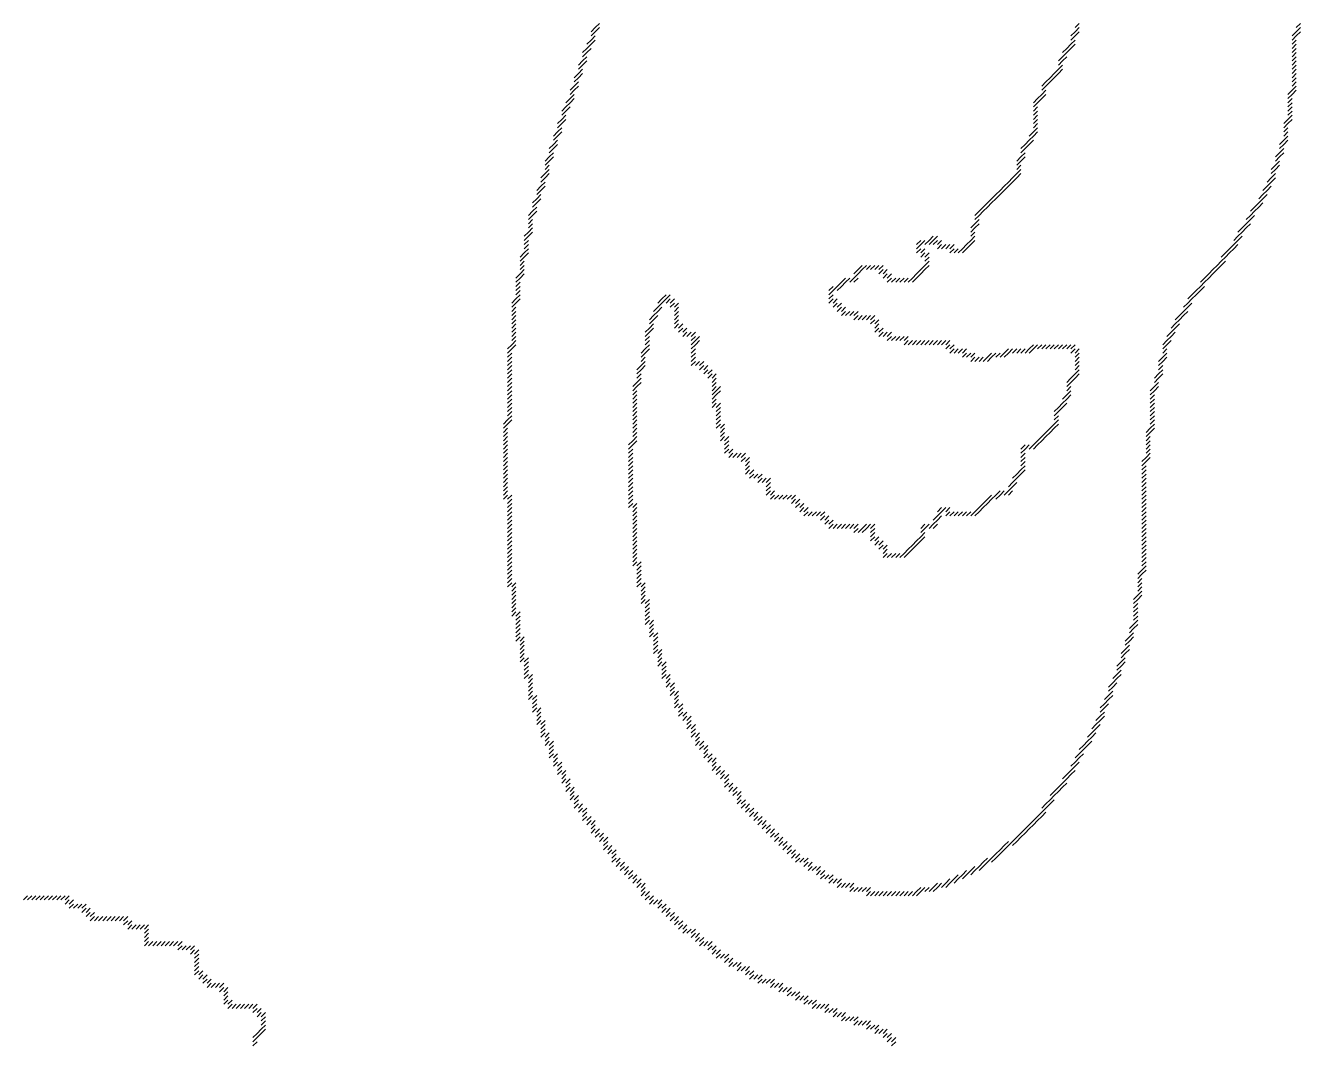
# Model space of a CAD drawing. Header units: metres. Extents: x 526 to 1383, y 73 to 1012.
# Drawn here: x 993.5 to 1299, y 195.6 to 439.5 of the extents above; entities that cross this region are included whole.
import ezdxf

# ---------------------------------------------------------------- set-up
doc = ezdxf.new("R2010")
doc.units = ezdxf.units.M

msp = doc.modelspace()

# ---------------------------------------------------------------- linework, layer by layer
for p, q in [((1130, 439), (1131, 440)), ((1245, 439), (1246, 440)), ((1298, 439), (1299, 440)), ((1129, 438), (1130, 439)), ((1129, 437), (1130, 438)), ((1129, 436), (1130, 437)), ((1130, 438), (1131, 439)), ((1244, 437), (1245, 438)), ((1244, 436), (1245, 437)), ((1245, 438), (1246, 439)), ((1245, 437), (1246, 438)), ((1297, 437), (1298, 438)), ((1297, 436), (1298, 437)), ((1298, 438), (1299, 439)), ((1298, 437), (1299, 438)), ((1127, 433), (1128, 434)), ((1128, 435), (1129, 436)), ((1128, 434), (1129, 435)), ((1128, 433), (1129, 434)), ((1129, 435), (1130, 436)), ((1242, 433), (1243, 434)), ((1243, 434), (1244, 435)), ((1243, 433), (1244, 434)), ((1244, 435), (1245, 436)), ((1244, 434), (1245, 435)), ((1297, 435), (1298, 436)), ((1297, 434), (1298, 435)), ((1297, 433), (1298, 434)), ((1126, 430), (1127, 431)), ((1127, 432), (1128, 433)), ((1127, 431), (1128, 432)), ((1127, 430), (1128, 431)), ((1241, 431), (1242, 432)), ((1241, 430), (1242, 431)), ((1242, 432), (1243, 433)), ((1242, 431), (1243, 432)), ((1297, 432), (1298, 433)), ((1297, 431), (1298, 432)), ((1297, 430), (1298, 431)), ((1125, 427), (1126, 428)), ((1126, 429), (1127, 430)), ((1126, 428), (1127, 429)), ((1126, 427), (1127, 428)), ((1239, 427), (1240, 428)), ((1240, 428), (1241, 429)), ((1240, 427), (1241, 428)), ((1241, 429), (1242, 430)), ((1241, 428), (1242, 429)), ((1297, 429), (1298, 430)), ((1297, 428), (1298, 429)), ((1297, 427), (1298, 428)), ((1124, 424), (1125, 425)), ((1125, 426), (1126, 427)), ((1125, 425), (1126, 426)), ((1125, 424), (1126, 425)), ((1237, 425), (1238, 426)), ((1237, 424), (1238, 425)), ((1238, 426), (1239, 427)), ((1238, 425), (1239, 426)), ((1239, 426), (1240, 427)), ((1297, 426), (1298, 427)), ((1297, 425), (1298, 426)), ((1297, 424), (1298, 425)), ((1123, 421), (1124, 422)), ((1124, 423), (1125, 424)), ((1124, 422), (1125, 423)), ((1124, 421), (1125, 422)), ((1235, 421), (1236, 422)), ((1236, 422), (1237, 423)), ((1236, 421), (1237, 422)), ((1237, 423), (1238, 424)), ((1237, 422), (1238, 423)), ((1296, 423), (1297, 424)), ((1296, 422), (1297, 423)), ((1296, 421), (1297, 422)), ((1297, 423), (1298, 424)), ((1122, 419), (1123, 420)), ((1122, 418), (1123, 419)), ((1123, 420), (1124, 421)), ((1123, 419), (1124, 420)), ((1235, 420), (1236, 421)), ((1235, 419), (1236, 420)), ((1235, 418), (1236, 419)), ((1296, 420), (1297, 421)), ((1296, 419), (1297, 420)), ((1296, 418), (1297, 419)), ((1121, 416), (1122, 417)), ((1121, 415), (1122, 416)), ((1122, 417), (1123, 418)), ((1122, 416), (1123, 417)), ((1235, 417), (1236, 418)), ((1235, 416), (1236, 417)), ((1235, 415), (1236, 416)), ((1295, 416), (1296, 417)), ((1295, 415), (1296, 416)), ((1296, 417), (1297, 418)), ((1296, 416), (1297, 417)), ((1120, 413), (1121, 414)), ((1120, 412), (1121, 413)), ((1121, 414), (1122, 415)), ((1121, 413), (1122, 414)), ((1234, 413), (1235, 414)), ((1234, 412), (1235, 413)), ((1235, 414), (1236, 415)), ((1235, 413), (1236, 414)), ((1295, 414), (1296, 415)), ((1295, 413), (1296, 414)), ((1295, 412), (1296, 413)), ((1119, 410), (1120, 411)), ((1119, 409), (1120, 410)), ((1120, 411), (1121, 412)), ((1120, 410), (1121, 411)), ((1232, 410), (1233, 411)), ((1232, 409), (1233, 410)), ((1233, 411), (1234, 412)), ((1233, 410), (1234, 411)), ((1234, 411), (1235, 412)), ((1294, 411), (1295, 412)), ((1294, 410), (1295, 411)), ((1294, 409), (1295, 410)), ((1295, 411), (1296, 412)), ((1118, 407), (1119, 408)), ((1118, 406), (1119, 407)), ((1119, 408), (1120, 409)), ((1119, 407), (1120, 408)), ((1231, 407), (1232, 408)), ((1231, 406), (1232, 407)), ((1232, 408), (1233, 409)), ((1232, 407), (1233, 408)), ((1293, 408), (1294, 409)), ((1293, 407), (1294, 408)), ((1293, 406), (1294, 407)), ((1294, 408), (1295, 409)), ((1117, 403), (1118, 404)), ((1118, 405), (1119, 406)), ((1118, 404), (1119, 405)), ((1118, 403), (1119, 404)), ((1230, 403), (1231, 404)), ((1231, 405), (1232, 406)), ((1231, 404), (1232, 405)), ((1231, 403), (1232, 404)), ((1292, 405), (1293, 406)), ((1292, 404), (1293, 405)), ((1292, 403), (1293, 404)), ((1293, 405), (1294, 406)), ((1116, 400), (1117, 401)), ((1117, 402), (1118, 403)), ((1117, 401), (1118, 402)), ((1117, 400), (1118, 401)), ((1227, 400), (1228, 401)), ((1228, 401), (1229, 402)), ((1228, 400), (1229, 401)), ((1229, 402), (1230, 403)), ((1229, 401), (1230, 402)), ((1230, 402), (1231, 403)), ((1290, 400), (1291, 401)), ((1291, 402), (1292, 403)), ((1291, 401), (1292, 402)), ((1291, 400), (1292, 401)), ((1292, 402), (1293, 403)), ((1115, 397), (1116, 398)), ((1116, 399), (1117, 400)), ((1116, 398), (1117, 399)), ((1116, 397), (1117, 398)), ((1224, 397), (1225, 398)), ((1225, 398), (1226, 399)), ((1225, 397), (1226, 398)), ((1226, 399), (1227, 400)), ((1226, 398), (1227, 399)), ((1227, 399), (1228, 400)), ((1289, 398), (1290, 399)), ((1289, 397), (1290, 398)), ((1290, 399), (1291, 400)), ((1290, 398), (1291, 399)), ((1114, 394), (1115, 395)), ((1115, 396), (1116, 397)), ((1115, 395), (1116, 396)), ((1115, 394), (1116, 395)), ((1221, 394), (1222, 395)), ((1222, 395), (1223, 396)), ((1222, 394), (1223, 395)), ((1223, 396), (1224, 397)), ((1223, 395), (1224, 396)), ((1224, 396), (1225, 397)), ((1287, 395), (1288, 396)), ((1287, 394), (1288, 395)), ((1288, 396), (1289, 397)), ((1288, 395), (1289, 396)), ((1289, 396), (1290, 397)), ((1114, 393), (1115, 394)), ((1114, 392), (1115, 393)), ((1114, 391), (1115, 392)), ((1220, 391), (1221, 392)), ((1221, 393), (1222, 394)), ((1221, 392), (1222, 393)), ((1221, 391), (1222, 392)), ((1285, 391), (1286, 392)), ((1286, 393), (1287, 394)), ((1286, 392), (1287, 393)), ((1286, 391), (1287, 392)), ((1287, 393), (1288, 394)), ((1113, 389), (1114, 390)), ((1113, 388), (1114, 389)), ((1113, 387), (1114, 388)), ((1114, 390), (1115, 391)), ((1114, 389), (1115, 390)), ((1207, 387), (1208, 388)), ((1208, 387), (1209, 388)), ((1209, 387), (1210, 388)), ((1210, 388), (1211, 389)), ((1210, 387), (1211, 388)), ((1211, 388), (1212, 389)), ((1211, 387), (1212, 388)), ((1212, 387), (1213, 388)), ((1219, 387), (1220, 388)), ((1220, 390), (1221, 391)), ((1220, 389), (1221, 390)), ((1220, 388), (1221, 389)), ((1220, 387), (1221, 388)), ((1283, 388), (1284, 389)), ((1283, 387), (1284, 388)), ((1284, 390), (1285, 391)), ((1284, 389), (1285, 390)), ((1284, 388), (1285, 389)), ((1285, 390), (1286, 391)), ((1112, 384), (1113, 385)), ((1113, 386), (1114, 387)), ((1113, 385), (1114, 386)), ((1113, 384), (1114, 385)), ((1207, 386), (1208, 387)), ((1207, 385), (1208, 386)), ((1208, 385), (1209, 386)), ((1208, 384), (1209, 385)), ((1209, 384), (1210, 385)), ((1212, 386), (1213, 387)), ((1213, 386), (1214, 387)), ((1214, 386), (1215, 387)), ((1215, 386), (1216, 387)), ((1215, 385), (1216, 386)), ((1216, 385), (1217, 386)), ((1217, 385), (1218, 386)), ((1218, 386), (1219, 387)), ((1218, 385), (1219, 386)), ((1219, 386), (1220, 387)), ((1280, 384), (1281, 385)), ((1281, 385), (1282, 386)), ((1281, 384), (1282, 385)), ((1282, 386), (1283, 387)), ((1282, 385), (1283, 386)), ((1283, 386), (1284, 387)), ((1112, 383), (1113, 384)), ((1112, 382), (1113, 383)), ((1112, 381), (1113, 382)), ((1193, 381), (1194, 382)), ((1194, 381), (1195, 382)), ((1195, 381), (1196, 382)), ((1196, 381), (1197, 382)), ((1197, 381), (1198, 382)), ((1198, 381), (1199, 382)), ((1208, 381), (1209, 382)), ((1209, 383), (1210, 384)), ((1209, 382), (1210, 383)), ((1209, 381), (1210, 382)), ((1278, 381), (1279, 382)), ((1279, 382), (1280, 383)), ((1279, 381), (1280, 382)), ((1280, 383), (1281, 384)), ((1280, 382), (1281, 383)), ((1111, 379), (1112, 380)), ((1111, 378), (1112, 379)), ((1112, 380), (1113, 381)), ((1112, 379), (1113, 380)), ((1189, 378), (1190, 379)), ((1190, 378), (1191, 379)), ((1191, 378), (1192, 379)), ((1192, 380), (1193, 381)), ((1192, 379), (1193, 380)), ((1192, 378), (1193, 379)), ((1193, 380), (1194, 381)), ((1198, 380), (1199, 381)), ((1199, 380), (1200, 381)), ((1199, 379), (1200, 380)), ((1200, 379), (1201, 380)), ((1200, 378), (1201, 379)), ((1201, 378), (1202, 379)), ((1202, 378), (1203, 379)), ((1203, 378), (1204, 379)), ((1204, 378), (1205, 379)), ((1205, 378), (1206, 379)), ((1206, 379), (1207, 380)), ((1206, 378), (1207, 379)), ((1207, 380), (1208, 381)), ((1207, 379), (1208, 380)), ((1208, 380), (1209, 381)), ((1275, 378), (1276, 379)), ((1276, 379), (1277, 380)), ((1276, 378), (1277, 379)), ((1277, 380), (1278, 381)), ((1277, 379), (1278, 380)), ((1278, 380), (1279, 381)), ((1111, 377), (1112, 378)), ((1111, 376), (1112, 377)), ((1111, 375), (1112, 376)), ((1186, 376), (1187, 377)), ((1186, 375), (1187, 376)), ((1187, 376), (1188, 377)), ((1188, 377), (1189, 378)), ((1188, 376), (1189, 377)), ((1189, 377), (1190, 378)), ((1273, 375), (1274, 376)), ((1274, 376), (1275, 377)), ((1274, 375), (1275, 376)), ((1275, 377), (1276, 378)), ((1275, 376), (1276, 377)), ((1110, 373), (1111, 374)), ((1110, 372), (1111, 373)), ((1111, 374), (1112, 375)), ((1111, 373), (1112, 374)), ((1145, 373), (1146, 374)), ((1145, 372), (1146, 373)), ((1146, 374), (1147, 375)), ((1146, 373), (1147, 374)), ((1147, 374), (1148, 375)), ((1147, 373), (1148, 374)), ((1148, 373), (1149, 374)), ((1148, 372), (1149, 373)), ((1149, 372), (1150, 373)), ((1186, 374), (1187, 375)), ((1186, 373), (1187, 374)), ((1187, 373), (1188, 374)), ((1187, 372), (1188, 373)), ((1188, 372), (1189, 373)), ((1271, 372), (1272, 373)), ((1272, 374), (1273, 375)), ((1272, 373), (1273, 374)), ((1272, 372), (1273, 373)), ((1273, 374), (1274, 375)), ((1110, 371), (1111, 372)), ((1110, 370), (1111, 371)), ((1110, 369), (1111, 370)), ((1143, 369), (1144, 370)), ((1144, 371), (1145, 372)), ((1144, 370), (1145, 371)), ((1144, 369), (1145, 370)), ((1145, 371), (1146, 372)), ((1149, 371), (1150, 372)), ((1149, 370), (1150, 371)), ((1149, 369), (1150, 370)), ((1188, 371), (1189, 372)), ((1189, 371), (1190, 372)), ((1189, 370), (1190, 371)), ((1190, 370), (1191, 371)), ((1191, 370), (1192, 371)), ((1192, 370), (1193, 371)), ((1192, 369), (1193, 370)), ((1193, 369), (1194, 370)), ((1194, 369), (1195, 370)), ((1195, 369), (1196, 370)), ((1196, 369), (1197, 370)), ((1269, 369), (1270, 370)), ((1270, 370), (1271, 371)), ((1270, 369), (1271, 370)), ((1271, 371), (1272, 372)), ((1271, 370), (1272, 371)), ((1110, 368), (1111, 369)), ((1110, 367), (1111, 368)), ((1110, 366), (1111, 367)), ((1142, 366), (1143, 367)), ((1143, 368), (1144, 369)), ((1143, 367), (1144, 368)), ((1143, 366), (1144, 367)), ((1149, 368), (1150, 369)), ((1149, 367), (1150, 368)), ((1150, 367), (1151, 368)), ((1150, 366), (1151, 367)), ((1151, 366), (1152, 367)), ((1196, 368), (1197, 369)), ((1197, 368), (1198, 369)), ((1197, 367), (1198, 368)), ((1197, 366), (1198, 367)), ((1198, 366), (1199, 367)), ((1268, 367), (1269, 368)), ((1268, 366), (1269, 367)), ((1269, 368), (1270, 369)), ((1269, 367), (1270, 368)), ((1110, 365), (1111, 366)), ((1110, 364), (1111, 365)), ((1110, 363), (1111, 364)), ((1142, 365), (1143, 366)), ((1142, 364), (1143, 365)), ((1142, 363), (1143, 364)), ((1151, 365), (1152, 366)), ((1152, 365), (1153, 366)), ((1153, 365), (1154, 366)), ((1153, 364), (1154, 365)), ((1153, 363), (1154, 364)), ((1154, 364), (1155, 365)), ((1154, 363), (1155, 364)), ((1198, 365), (1199, 366)), ((1199, 365), (1200, 366)), ((1200, 365), (1201, 366)), ((1200, 364), (1201, 365)), ((1201, 364), (1202, 365)), ((1202, 364), (1203, 365)), ((1203, 364), (1204, 365)), ((1204, 364), (1205, 365)), ((1204, 363), (1205, 364)), ((1205, 363), (1206, 364)), ((1206, 363), (1207, 364)), ((1207, 363), (1208, 364)), ((1208, 363), (1209, 364)), ((1209, 363), (1210, 364)), ((1210, 363), (1211, 364)), ((1211, 363), (1212, 364)), ((1212, 363), (1213, 364)), ((1213, 363), (1214, 364)), ((1214, 363), (1215, 364)), ((1266, 363), (1267, 364)), ((1267, 365), (1268, 366)), ((1267, 364), (1268, 365)), ((1267, 363), (1268, 364)), ((1268, 365), (1269, 366)), ((1109, 362), (1110, 363)), ((1109, 361), (1110, 362)), ((1109, 360), (1110, 361)), ((1110, 362), (1111, 363)), ((1141, 361), (1142, 362)), ((1141, 360), (1142, 361)), ((1142, 362), (1143, 363)), ((1142, 361), (1143, 362)), ((1153, 362), (1154, 363)), ((1153, 361), (1154, 362)), ((1153, 360), (1154, 361)), ((1214, 362), (1215, 363)), ((1215, 362), (1216, 363)), ((1215, 361), (1216, 362)), ((1216, 361), (1217, 362)), ((1217, 361), (1218, 362)), ((1218, 361), (1219, 362)), ((1218, 360), (1219, 361)), ((1219, 360), (1220, 361)), ((1220, 360), (1221, 361)), ((1224, 360), (1225, 361)), ((1225, 360), (1226, 361)), ((1226, 360), (1227, 361)), ((1227, 360), (1228, 361)), ((1228, 361), (1229, 362)), ((1228, 360), (1229, 361)), ((1229, 361), (1230, 362)), ((1230, 361), (1231, 362)), ((1231, 361), (1232, 362)), ((1232, 361), (1233, 362)), ((1233, 361), (1234, 362)), ((1234, 362), (1235, 363)), ((1234, 361), (1235, 362)), ((1235, 362), (1236, 363)), ((1236, 362), (1237, 363)), ((1237, 362), (1238, 363)), ((1238, 362), (1239, 363)), ((1239, 362), (1240, 363)), ((1240, 362), (1241, 363)), ((1241, 362), (1242, 363)), ((1242, 362), (1243, 363)), ((1243, 362), (1244, 363)), ((1244, 362), (1245, 363)), ((1244, 361), (1245, 362)), ((1245, 361), (1246, 362)), ((1245, 360), (1246, 361)), ((1266, 362), (1267, 363)), ((1266, 361), (1267, 362)), ((1266, 360), (1267, 361)), ((1109, 359), (1110, 360)), ((1109, 358), (1110, 359)), ((1109, 357), (1110, 358)), ((1140, 357), (1141, 358)), ((1141, 359), (1142, 360)), ((1141, 358), (1142, 359)), ((1141, 357), (1142, 358)), ((1153, 359), (1154, 360)), ((1153, 358), (1154, 359)), ((1154, 358), (1155, 359)), ((1155, 358), (1156, 359)), ((1155, 357), (1156, 358)), ((1156, 357), (1157, 358)), ((1220, 359), (1221, 360)), ((1221, 359), (1222, 360)), ((1222, 359), (1223, 360)), ((1223, 359), (1224, 360)), ((1224, 359), (1225, 360)), ((1245, 359), (1246, 360)), ((1245, 358), (1246, 359)), ((1245, 357), (1246, 358)), ((1265, 359), (1266, 360)), ((1265, 358), (1266, 359)), ((1265, 357), (1266, 358)), ((1266, 359), (1267, 360)), ((1109, 356), (1110, 357)), ((1109, 355), (1110, 356)), ((1109, 354), (1110, 355)), ((1140, 356), (1141, 357)), ((1140, 355), (1141, 356)), ((1140, 354), (1141, 355)), ((1156, 356), (1157, 357)), ((1157, 356), (1158, 357)), ((1157, 355), (1158, 356)), ((1158, 355), (1159, 356)), ((1158, 354), (1159, 355)), ((1243, 354), (1244, 355)), ((1244, 355), (1245, 356)), ((1244, 354), (1245, 355)), ((1245, 356), (1246, 357)), ((1245, 355), (1246, 356)), ((1264, 355), (1265, 356)), ((1264, 354), (1265, 355)), ((1265, 356), (1266, 357)), ((1265, 355), (1266, 356)), ((1109, 353), (1110, 354)), ((1109, 352), (1110, 353)), ((1109, 351), (1110, 352)), ((1139, 353), (1140, 354)), ((1139, 352), (1140, 353)), ((1139, 351), (1140, 352)), ((1140, 353), (1141, 354)), ((1158, 353), (1159, 354)), ((1158, 352), (1159, 353)), ((1158, 351), (1159, 352)), ((1159, 352), (1160, 353)), ((1159, 351), (1160, 352)), ((1243, 353), (1244, 354)), ((1243, 352), (1244, 353)), ((1243, 351), (1244, 352)), ((1263, 352), (1264, 353)), ((1263, 351), (1264, 352)), ((1264, 353), (1265, 354)), ((1264, 352), (1265, 353)), ((1109, 350), (1110, 351)), ((1109, 349), (1110, 350)), ((1109, 348), (1110, 349)), ((1139, 350), (1140, 351)), ((1139, 349), (1140, 350)), ((1139, 348), (1140, 349)), ((1158, 350), (1159, 351)), ((1158, 349), (1159, 350)), ((1158, 348), (1159, 349)), ((1159, 348), (1160, 349)), ((1241, 348), (1242, 349)), ((1242, 350), (1243, 351)), ((1242, 349), (1243, 350)), ((1242, 348), (1243, 349)), ((1243, 350), (1244, 351)), ((1263, 350), (1264, 351)), ((1263, 349), (1264, 350)), ((1263, 348), (1264, 349)), ((1109, 347), (1110, 348)), ((1109, 346), (1110, 347)), ((1109, 345), (1110, 346)), ((1139, 347), (1140, 348)), ((1139, 346), (1140, 347)), ((1139, 345), (1140, 346)), ((1159, 347), (1160, 348)), ((1159, 346), (1160, 347)), ((1159, 345), (1160, 346)), ((1240, 347), (1241, 348)), ((1240, 346), (1241, 347)), ((1240, 345), (1241, 346)), ((1241, 347), (1242, 348)), ((1263, 347), (1264, 348)), ((1263, 346), (1264, 347)), ((1263, 345), (1264, 346)), ((1108, 344), (1109, 345)), ((1108, 343), (1109, 344)), ((1108, 342), (1109, 343)), ((1109, 344), (1110, 345)), ((1139, 344), (1140, 345)), ((1139, 343), (1140, 344)), ((1139, 342), (1140, 343)), ((1159, 344), (1160, 345)), ((1159, 343), (1160, 344)), ((1160, 343), (1161, 344)), ((1160, 342), (1161, 343)), ((1238, 342), (1239, 343)), ((1239, 343), (1240, 344)), ((1239, 342), (1240, 343)), ((1240, 344), (1241, 345)), ((1240, 343), (1241, 344)), ((1262, 342), (1263, 343)), ((1263, 344), (1264, 345)), ((1263, 343), (1264, 344)), ((1263, 342), (1264, 343)), ((1108, 341), (1109, 342)), ((1108, 340), (1109, 341)), ((1108, 339), (1109, 340)), ((1138, 339), (1139, 340)), ((1139, 341), (1140, 342)), ((1139, 340), (1140, 341)), ((1139, 339), (1140, 340)), ((1160, 341), (1161, 342)), ((1160, 340), (1161, 341)), ((1161, 340), (1162, 341)), ((1161, 339), (1162, 340)), ((1235, 339), (1236, 340)), ((1236, 340), (1237, 341)), ((1236, 339), (1237, 340)), ((1237, 341), (1238, 342)), ((1237, 340), (1238, 341)), ((1238, 341), (1239, 342)), ((1262, 341), (1263, 342)), ((1262, 340), (1263, 341)), ((1262, 339), (1263, 340)), ((1108, 338), (1109, 339)), ((1108, 337), (1109, 338)), ((1108, 336), (1109, 337)), ((1138, 338), (1139, 339)), ((1138, 337), (1139, 338)), ((1138, 336), (1139, 337)), ((1161, 338), (1162, 339)), ((1161, 337), (1162, 338)), ((1162, 337), (1163, 338)), ((1162, 336), (1163, 337)), ((1163, 336), (1164, 337)), ((1164, 336), (1165, 337)), ((1165, 336), (1166, 337)), ((1232, 338), (1233, 339)), ((1232, 337), (1233, 338)), ((1232, 336), (1233, 337)), ((1233, 338), (1234, 339)), ((1234, 338), (1235, 339)), ((1235, 338), (1236, 339)), ((1262, 338), (1263, 339)), ((1262, 337), (1263, 338)), ((1262, 336), (1263, 337)), ((1108, 335), (1109, 336)), ((1108, 334), (1109, 335)), ((1108, 333), (1109, 334)), ((1108, 332), (1109, 333)), ((1138, 335), (1139, 336)), ((1138, 334), (1139, 335)), ((1138, 333), (1139, 334)), ((1138, 332), (1139, 333)), ((1165, 335), (1166, 336)), ((1166, 335), (1167, 336)), ((1166, 334), (1167, 335)), ((1166, 333), (1167, 334)), ((1166, 332), (1167, 333)), ((1167, 332), (1168, 333)), ((1231, 332), (1232, 333)), ((1232, 335), (1233, 336)), ((1232, 334), (1233, 335)), ((1232, 333), (1233, 334)), ((1232, 332), (1233, 333)), ((1261, 335), (1262, 336)), ((1261, 334), (1262, 335)), ((1261, 333), (1262, 334)), ((1261, 332), (1262, 333)), ((1262, 335), (1263, 336)), ((1108, 331), (1109, 332)), ((1108, 330), (1109, 331)), ((1108, 329), (1109, 330)), ((1138, 331), (1139, 332)), ((1138, 330), (1139, 331)), ((1138, 329), (1139, 330)), ((1167, 331), (1168, 332)), ((1168, 331), (1169, 332)), ((1169, 331), (1170, 332)), ((1169, 330), (1170, 331)), ((1170, 330), (1171, 331)), ((1171, 330), (1172, 331)), ((1171, 329), (1172, 330)), ((1229, 329), (1230, 330)), ((1230, 331), (1231, 332)), ((1230, 330), (1231, 331)), ((1230, 329), (1231, 330)), ((1231, 331), (1232, 332)), ((1261, 331), (1262, 332)), ((1261, 330), (1262, 331)), ((1261, 329), (1262, 330)), ((1108, 328), (1109, 329)), ((1108, 327), (1109, 328)), ((1108, 326), (1109, 327)), ((1109, 326), (1110, 327)), ((1138, 328), (1139, 329)), ((1138, 327), (1139, 328)), ((1138, 326), (1139, 327)), ((1171, 328), (1172, 329)), ((1171, 327), (1172, 328)), ((1172, 327), (1173, 328)), ((1172, 326), (1173, 327)), ((1173, 326), (1174, 327)), ((1174, 326), (1175, 327)), ((1175, 326), (1176, 327)), ((1176, 326), (1177, 327)), ((1177, 326), (1178, 327)), ((1224, 326), (1225, 327)), ((1225, 326), (1226, 327)), ((1226, 327), (1227, 328)), ((1226, 326), (1227, 327)), ((1227, 327), (1228, 328)), ((1228, 327), (1229, 328)), ((1229, 328), (1230, 329)), ((1229, 327), (1230, 328)), ((1261, 328), (1262, 329)), ((1261, 327), (1262, 328)), ((1261, 326), (1262, 327)), ((1109, 325), (1110, 326)), ((1109, 324), (1110, 325)), ((1109, 323), (1110, 324)), ((1138, 325), (1139, 326)), ((1138, 324), (1139, 325)), ((1139, 324), (1140, 325)), ((1139, 323), (1140, 324)), ((1177, 325), (1178, 326)), ((1178, 325), (1179, 326)), ((1178, 324), (1179, 325)), ((1179, 324), (1180, 325)), ((1179, 323), (1180, 324)), ((1180, 323), (1181, 324)), ((1212, 323), (1213, 324)), ((1213, 323), (1214, 324)), ((1214, 323), (1215, 324)), ((1221, 323), (1222, 324)), ((1222, 324), (1223, 325)), ((1222, 323), (1223, 324)), ((1223, 325), (1224, 326)), ((1223, 324), (1224, 325)), ((1224, 325), (1225, 326)), ((1261, 325), (1262, 326)), ((1261, 324), (1262, 325)), ((1261, 323), (1262, 324)), ((1109, 322), (1110, 323)), ((1109, 321), (1110, 322)), ((1109, 320), (1110, 321)), ((1139, 322), (1140, 323)), ((1139, 321), (1140, 322)), ((1139, 320), (1140, 321)), ((1180, 322), (1181, 323)), ((1181, 322), (1182, 323)), ((1182, 322), (1183, 323)), ((1183, 322), (1184, 323)), ((1184, 322), (1185, 323)), ((1184, 321), (1185, 322)), ((1185, 321), (1186, 322)), ((1185, 320), (1186, 321)), ((1186, 320), (1187, 321)), ((1211, 321), (1212, 322)), ((1211, 320), (1212, 321)), ((1212, 322), (1213, 323)), ((1212, 321), (1213, 322)), ((1214, 322), (1215, 323)), ((1215, 322), (1216, 323)), ((1216, 322), (1217, 323)), ((1217, 322), (1218, 323)), ((1218, 322), (1219, 323)), ((1219, 322), (1220, 323)), ((1220, 322), (1221, 323)), ((1221, 322), (1222, 323)), ((1261, 322), (1262, 323)), ((1261, 321), (1262, 322)), ((1261, 320), (1262, 321)), ((1109, 319), (1110, 320)), ((1109, 318), (1110, 319)), ((1109, 317), (1110, 318)), ((1139, 319), (1140, 320)), ((1139, 318), (1140, 319)), ((1139, 317), (1140, 318)), ((1186, 319), (1187, 320)), ((1187, 319), (1188, 320)), ((1188, 319), (1189, 320)), ((1189, 319), (1190, 320)), ((1190, 319), (1191, 320)), ((1191, 319), (1192, 320)), ((1192, 319), (1193, 320)), ((1192, 318), (1193, 319)), ((1193, 318), (1194, 319)), ((1194, 319), (1195, 320)), ((1194, 318), (1195, 319)), ((1195, 319), (1196, 320)), ((1196, 319), (1197, 320)), ((1196, 318), (1197, 319)), ((1196, 317), (1197, 318)), ((1208, 319), (1209, 320)), ((1208, 318), (1209, 319)), ((1208, 317), (1209, 318)), ((1209, 319), (1210, 320)), ((1210, 319), (1211, 320)), ((1211, 319), (1212, 320)), ((1261, 319), (1262, 320)), ((1261, 318), (1262, 319)), ((1261, 317), (1262, 318)), ((1109, 316), (1110, 317)), ((1109, 315), (1110, 316)), ((1109, 314), (1110, 315)), ((1139, 316), (1140, 317)), ((1139, 315), (1140, 316)), ((1139, 314), (1140, 315)), ((1196, 316), (1197, 317)), ((1197, 316), (1198, 317)), ((1197, 315), (1198, 316)), ((1198, 315), (1199, 316)), ((1198, 314), (1199, 315)), ((1199, 314), (1200, 315)), ((1205, 314), (1206, 315)), ((1206, 315), (1207, 316)), ((1206, 314), (1207, 315)), ((1207, 316), (1208, 317)), ((1207, 315), (1208, 316)), ((1208, 316), (1209, 317)), ((1261, 316), (1262, 317)), ((1261, 315), (1262, 316)), ((1261, 314), (1262, 315)), ((1109, 313), (1110, 314)), ((1109, 312), (1110, 313)), ((1109, 311), (1110, 312)), ((1139, 313), (1140, 314)), ((1139, 312), (1140, 313)), ((1139, 311), (1140, 312)), ((1199, 313), (1200, 314)), ((1199, 312), (1200, 313)), ((1200, 312), (1201, 313)), ((1201, 312), (1202, 313)), ((1202, 312), (1203, 313)), ((1203, 312), (1204, 313)), ((1204, 313), (1205, 314)), ((1204, 312), (1205, 313)), ((1205, 313), (1206, 314)), ((1261, 313), (1262, 314)), ((1261, 312), (1262, 313)), ((1261, 311), (1262, 312)), ((1109, 310), (1110, 311)), ((1109, 309), (1110, 310)), ((1109, 308), (1110, 309)), ((1139, 310), (1140, 311)), ((1140, 310), (1141, 311)), ((1140, 309), (1141, 310)), ((1140, 308), (1141, 309)), ((1260, 308), (1261, 309)), ((1261, 310), (1262, 311)), ((1261, 309), (1262, 310)), ((1261, 308), (1262, 309)), ((1109, 307), (1110, 308)), ((1109, 306), (1110, 307)), ((1109, 305), (1110, 306)), ((1110, 305), (1111, 306)), ((1140, 307), (1141, 308)), ((1140, 306), (1141, 307)), ((1140, 305), (1141, 306)), ((1141, 305), (1142, 306)), ((1260, 307), (1261, 308)), ((1260, 306), (1261, 307)), ((1260, 305), (1261, 306)), ((1110, 304), (1111, 305)), ((1110, 303), (1111, 304)), ((1110, 302), (1111, 303)), ((1141, 304), (1142, 305)), ((1141, 303), (1142, 304)), ((1141, 302), (1142, 303)), ((1259, 302), (1260, 303)), ((1260, 304), (1261, 305)), ((1260, 303), (1261, 304)), ((1260, 302), (1261, 303)), ((1110, 301), (1111, 302)), ((1110, 300), (1111, 301)), ((1110, 299), (1111, 300)), ((1141, 301), (1142, 302)), ((1142, 301), (1143, 302)), ((1142, 300), (1143, 301)), ((1142, 299), (1143, 300)), ((1259, 301), (1260, 302)), ((1259, 300), (1260, 301)), ((1259, 299), (1260, 300)), ((1110, 298), (1111, 299)), ((1111, 298), (1112, 299)), ((1111, 297), (1112, 298)), ((1111, 296), (1112, 297)), ((1142, 298), (1143, 299)), ((1142, 297), (1143, 298)), ((1142, 296), (1143, 297)), ((1143, 296), (1144, 297)), ((1259, 298), (1260, 299)), ((1259, 297), (1260, 298)), ((1259, 296), (1260, 297)), ((1111, 295), (1112, 296)), ((1111, 294), (1112, 295)), ((1111, 293), (1112, 294)), ((1143, 295), (1144, 296)), ((1143, 294), (1144, 295)), ((1143, 293), (1144, 294)), ((1144, 293), (1145, 294)), ((1258, 295), (1259, 296)), ((1258, 294), (1259, 295)), ((1258, 293), (1259, 294)), ((1259, 295), (1260, 296)), ((1111, 292), (1112, 293)), ((1112, 292), (1113, 293)), ((1112, 291), (1113, 292)), ((1112, 290), (1113, 291)), ((1144, 292), (1145, 293)), ((1144, 291), (1145, 292)), ((1144, 290), (1145, 291)), ((1257, 292), (1258, 293)), ((1257, 291), (1258, 292)), ((1257, 290), (1258, 291)), ((1258, 292), (1259, 293)), ((1112, 289), (1113, 290)), ((1112, 288), (1113, 289)), ((1112, 287), (1113, 288)), ((1113, 287), (1114, 288)), ((1144, 289), (1145, 290)), ((1145, 289), (1146, 290)), ((1145, 288), (1146, 289)), ((1145, 287), (1146, 288)), ((1256, 289), (1257, 290)), ((1256, 288), (1257, 289)), ((1256, 287), (1257, 288)), ((1257, 289), (1258, 290)), ((1113, 286), (1114, 287)), ((1113, 285), (1114, 286)), ((1113, 284), (1114, 285)), ((1145, 286), (1146, 287)), ((1146, 286), (1147, 287)), ((1146, 285), (1147, 286)), ((1146, 284), (1147, 285)), ((1255, 286), (1256, 287)), ((1255, 285), (1256, 286)), ((1255, 284), (1256, 285)), ((1256, 286), (1257, 287)), ((1113, 283), (1114, 284)), ((1114, 283), (1115, 284)), ((1114, 282), (1115, 283)), ((1114, 281), (1115, 282)), ((1146, 283), (1147, 284)), ((1147, 283), (1148, 284)), ((1147, 282), (1148, 283)), ((1147, 281), (1148, 282)), ((1148, 281), (1149, 282)), ((1253, 281), (1254, 282)), ((1254, 283), (1255, 284)), ((1254, 282), (1255, 283)), ((1254, 281), (1255, 282)), ((1255, 283), (1256, 284)), ((1114, 280), (1115, 281)), ((1114, 279), (1115, 280)), ((1114, 278), (1115, 279)), ((1115, 278), (1116, 279)), ((1148, 280), (1149, 281)), ((1148, 279), (1149, 280)), ((1149, 279), (1150, 280)), ((1149, 278), (1150, 279)), ((1252, 278), (1253, 279)), ((1253, 280), (1254, 281)), ((1253, 279), (1254, 280)), ((1253, 278), (1254, 279)), ((1115, 277), (1116, 278)), ((1115, 276), (1116, 277)), ((1115, 275), (1116, 276)), ((1116, 275), (1117, 276)), ((1116, 274), (1117, 275)), ((1149, 277), (1150, 278)), ((1149, 276), (1150, 277)), ((1150, 276), (1151, 277)), ((1150, 275), (1151, 276)), ((1150, 274), (1151, 275)), ((1151, 274), (1152, 275)), ((1251, 276), (1252, 277)), ((1251, 275), (1252, 276)), ((1251, 274), (1252, 275)), ((1252, 277), (1253, 278)), ((1252, 276), (1253, 277)), ((1116, 273), (1117, 274)), ((1116, 272), (1117, 273)), ((1117, 272), (1118, 273)), ((1117, 271), (1118, 272)), ((1151, 273), (1152, 274)), ((1152, 273), (1153, 274)), ((1152, 272), (1153, 273)), ((1152, 271), (1153, 272)), ((1153, 271), (1154, 272)), ((1249, 271), (1250, 272)), ((1250, 273), (1251, 274)), ((1250, 272), (1251, 273)), ((1250, 271), (1251, 272)), ((1251, 273), (1252, 274)), ((1117, 270), (1118, 271)), ((1117, 269), (1118, 270)), ((1118, 269), (1119, 270)), ((1118, 268), (1119, 269)), ((1153, 270), (1154, 271)), ((1153, 269), (1154, 270)), ((1154, 269), (1155, 270)), ((1154, 268), (1155, 269)), ((1248, 269), (1249, 270)), ((1248, 268), (1249, 269)), ((1249, 270), (1250, 271)), ((1249, 269), (1250, 270)), ((1118, 267), (1119, 268)), ((1119, 267), (1120, 268)), ((1119, 266), (1120, 267)), ((1119, 265), (1120, 266)), ((1154, 267), (1155, 268)), ((1155, 267), (1156, 268)), ((1155, 266), (1156, 267)), ((1156, 266), (1157, 267)), ((1156, 265), (1157, 266)), ((1246, 266), (1247, 267)), ((1246, 265), (1247, 266)), ((1247, 267), (1248, 268)), ((1247, 266), (1248, 267)), ((1248, 267), (1249, 268)), ((1119, 264), (1120, 265)), ((1120, 264), (1121, 265)), ((1120, 263), (1121, 264)), ((1120, 262), (1121, 263)), ((1121, 262), (1122, 263)), ((1156, 264), (1157, 265)), ((1157, 264), (1158, 265)), ((1157, 263), (1158, 264)), ((1158, 263), (1159, 264)), ((1158, 262), (1159, 263)), ((1244, 262), (1245, 263)), ((1245, 264), (1246, 265)), ((1245, 263), (1246, 264)), ((1245, 262), (1246, 263)), ((1246, 264), (1247, 265)), ((1121, 261), (1122, 262)), ((1121, 260), (1122, 261)), ((1122, 260), (1123, 261)), ((1122, 259), (1123, 260)), ((1158, 261), (1159, 262)), ((1159, 261), (1160, 262)), ((1159, 260), (1160, 261)), ((1160, 260), (1161, 261)), ((1160, 259), (1161, 260)), ((1161, 259), (1162, 260)), ((1242, 259), (1243, 260)), ((1243, 260), (1244, 261)), ((1243, 259), (1244, 260)), ((1244, 261), (1245, 262)), ((1244, 260), (1245, 261)), ((1122, 258), (1123, 259)), ((1123, 258), (1124, 259)), ((1123, 257), (1124, 258)), ((1123, 256), (1124, 257)), ((1124, 256), (1125, 257)), ((1161, 258), (1162, 259)), ((1161, 257), (1162, 258)), ((1162, 257), (1163, 258)), ((1162, 256), (1163, 257)), ((1163, 256), (1164, 257)), ((1240, 256), (1241, 257)), ((1241, 257), (1242, 258)), ((1241, 256), (1242, 257)), ((1242, 258), (1243, 259)), ((1242, 257), (1243, 258)), ((1124, 255), (1125, 256)), ((1124, 254), (1125, 255)), ((1125, 254), (1126, 255)), ((1125, 253), (1126, 254)), ((1163, 255), (1164, 256)), ((1164, 255), (1165, 256)), ((1164, 254), (1165, 255)), ((1164, 253), (1165, 254)), ((1165, 253), (1166, 254)), ((1238, 253), (1239, 254)), ((1239, 255), (1240, 256)), ((1239, 254), (1240, 255)), ((1239, 253), (1240, 254)), ((1240, 255), (1241, 256)), ((1125, 252), (1126, 253)), ((1126, 252), (1127, 253)), ((1126, 251), (1127, 252)), ((1127, 251), (1128, 252)), ((1127, 250), (1128, 251)), ((1165, 252), (1166, 253)), ((1166, 252), (1167, 253)), ((1166, 251), (1167, 252)), ((1167, 251), (1168, 252)), ((1167, 250), (1168, 251)), ((1168, 250), (1169, 251)), ((1236, 250), (1237, 251)), ((1237, 252), (1238, 253)), ((1237, 251), (1238, 252)), ((1237, 250), (1238, 251)), ((1238, 252), (1239, 253)), ((1127, 249), (1128, 250)), ((1128, 249), (1129, 250)), ((1128, 248), (1129, 249)), ((1129, 248), (1130, 249)), ((1129, 247), (1130, 248)), ((1168, 249), (1169, 250)), ((1169, 249), (1170, 250)), ((1169, 248), (1170, 249)), ((1170, 248), (1171, 249)), ((1170, 247), (1171, 248)), ((1171, 247), (1172, 248)), ((1233, 247), (1234, 248)), ((1234, 248), (1235, 249)), ((1234, 247), (1235, 248)), ((1235, 249), (1236, 250)), ((1235, 248), (1236, 249)), ((1236, 249), (1237, 250)), ((1129, 246), (1130, 247)), ((1130, 246), (1131, 247)), ((1130, 245), (1131, 246)), ((1131, 245), (1132, 246)), ((1131, 244), (1132, 245)), ((1132, 244), (1133, 245)), ((1171, 246), (1172, 247)), ((1172, 246), (1173, 247)), ((1172, 245), (1173, 246)), ((1173, 245), (1174, 246)), ((1173, 244), (1174, 245)), ((1174, 244), (1175, 245)), ((1230, 244), (1231, 245)), ((1231, 245), (1232, 246)), ((1231, 244), (1232, 245)), ((1232, 246), (1233, 247)), ((1232, 245), (1233, 246)), ((1233, 246), (1234, 247)), ((1132, 243), (1133, 244)), ((1132, 242), (1133, 243)), ((1133, 242), (1134, 243)), ((1133, 241), (1134, 242)), ((1134, 241), (1135, 242)), ((1174, 243), (1175, 244)), ((1175, 243), (1176, 244)), ((1175, 242), (1176, 243)), ((1176, 242), (1177, 243)), ((1176, 241), (1177, 242)), ((1177, 241), (1178, 242)), ((1226, 241), (1227, 242)), ((1227, 242), (1228, 243)), ((1227, 241), (1228, 242)), ((1228, 243), (1229, 244)), ((1228, 242), (1229, 243)), ((1229, 243), (1230, 244)), ((1230, 243), (1231, 244)), ((1134, 240), (1135, 241)), ((1134, 239), (1135, 240)), ((1135, 239), (1136, 240)), ((1135, 238), (1136, 239)), ((1136, 238), (1137, 239)), ((1177, 240), (1178, 241)), ((1178, 240), (1179, 241)), ((1178, 239), (1179, 240)), ((1179, 239), (1180, 240)), ((1180, 239), (1181, 240)), ((1180, 238), (1181, 239)), ((1181, 238), (1182, 239)), ((1222, 238), (1223, 239)), ((1223, 239), (1224, 240)), ((1223, 238), (1224, 239)), ((1224, 239), (1225, 240)), ((1225, 240), (1226, 241)), ((1225, 239), (1226, 240)), ((1226, 240), (1227, 241)), ((1136, 237), (1137, 238)), ((1137, 237), (1138, 238)), ((1137, 236), (1138, 237)), ((1138, 236), (1139, 237)), ((1138, 235), (1139, 236)), ((1139, 235), (1140, 236)), ((1181, 237), (1182, 238)), ((1182, 237), (1183, 238)), ((1183, 237), (1184, 238)), ((1183, 236), (1184, 237)), ((1184, 236), (1185, 237)), ((1184, 235), (1185, 236)), ((1185, 235), (1186, 236)), ((1186, 235), (1187, 236)), ((1216, 235), (1217, 236)), ((1217, 235), (1218, 236)), ((1218, 236), (1219, 237)), ((1218, 235), (1219, 236)), ((1219, 236), (1220, 237)), ((1220, 237), (1221, 238)), ((1220, 236), (1221, 237)), ((1221, 237), (1222, 238)), ((1222, 237), (1223, 238)), ((1139, 234), (1140, 235)), ((1140, 234), (1141, 235)), ((1140, 233), (1141, 234)), ((1141, 233), (1142, 234)), ((1141, 232), (1142, 233)), ((1186, 234), (1187, 235)), ((1187, 234), (1188, 235)), ((1188, 234), (1189, 235)), ((1188, 233), (1189, 234)), ((1189, 233), (1190, 234)), ((1190, 233), (1191, 234)), ((1191, 233), (1192, 234)), ((1191, 232), (1192, 233)), ((1192, 232), (1193, 233)), ((1193, 232), (1194, 233)), ((1194, 232), (1195, 233)), ((1195, 232), (1196, 233)), ((1207, 232), (1208, 233)), ((1208, 232), (1209, 233)), ((1209, 232), (1210, 233)), ((1210, 232), (1211, 233)), ((1211, 233), (1212, 234)), ((1211, 232), (1212, 233)), ((1212, 233), (1213, 234)), ((1213, 233), (1214, 234)), ((1214, 234), (1215, 235)), ((1214, 233), (1215, 234)), ((1215, 234), (1216, 235)), ((1216, 234), (1217, 235)), ((993, 230), (994, 231)), ((994, 230), (995, 231)), ((995, 230), (996, 231)), ((996, 230), (997, 231)), ((997, 230), (998, 231)), ((998, 230), (999, 231)), ((999, 230), (1000, 231)), ((1000, 230), (1001, 231)), ((1001, 230), (1002, 231)), ((1002, 230), (1003, 231)), ((1003, 230), (1004, 231)), ((1003, 229), (1004, 230)), ((1004, 229), (1005, 230)), ((1141, 231), (1142, 232)), ((1142, 231), (1143, 232)), ((1142, 230), (1143, 231)), ((1143, 230), (1144, 231)), ((1143, 229), (1144, 230)), ((1144, 229), (1145, 230)), ((1145, 229), (1146, 230)), ((1195, 231), (1196, 232)), ((1196, 231), (1197, 232)), ((1197, 231), (1198, 232)), ((1198, 231), (1199, 232)), ((1199, 231), (1200, 232)), ((1200, 231), (1201, 232)), ((1201, 231), (1202, 232)), ((1202, 231), (1203, 232)), ((1203, 231), (1204, 232)), ((1204, 231), (1205, 232)), ((1205, 231), (1206, 232)), ((1206, 231), (1207, 232)), ((1207, 231), (1208, 232)), ((1004, 228), (1005, 229)), ((1005, 228), (1006, 229)), ((1006, 228), (1007, 229)), ((1007, 228), (1008, 229)), ((1007, 227), (1008, 228)), ((1008, 227), (1009, 228)), ((1008, 226), (1009, 227)), ((1009, 226), (1010, 227)), ((1145, 228), (1146, 229)), ((1146, 228), (1147, 229)), ((1146, 227), (1147, 228)), ((1147, 227), (1148, 228)), ((1147, 226), (1148, 227)), ((1148, 226), (1149, 227)), ((1009, 225), (1010, 226)), ((1010, 225), (1011, 226)), ((1011, 225), (1012, 226)), ((1012, 225), (1013, 226)), ((1013, 225), (1014, 226)), ((1014, 225), (1015, 226)), ((1015, 225), (1016, 226)), ((1016, 225), (1017, 226)), ((1017, 225), (1018, 226)), ((1017, 224), (1018, 225)), ((1018, 224), (1019, 225)), ((1018, 223), (1019, 224)), ((1019, 223), (1020, 224)), ((1020, 223), (1021, 224)), ((1021, 223), (1022, 224)), ((1022, 223), (1023, 224)), ((1148, 225), (1149, 226)), ((1149, 225), (1150, 226)), ((1149, 224), (1150, 225)), ((1150, 224), (1151, 225)), ((1150, 223), (1151, 224)), ((1151, 223), (1152, 224)), ((1022, 222), (1023, 223)), ((1022, 221), (1023, 222)), ((1022, 220), (1023, 221)), ((1022, 219), (1023, 220)), ((1023, 219), (1024, 220)), ((1024, 219), (1025, 220)), ((1025, 219), (1026, 220)), ((1026, 219), (1027, 220)), ((1027, 219), (1028, 220)), ((1028, 219), (1029, 220)), ((1029, 219), (1030, 220)), ((1030, 219), (1031, 220)), ((1151, 222), (1152, 223)), ((1152, 222), (1153, 223)), ((1153, 222), (1154, 223)), ((1153, 221), (1154, 222)), ((1154, 221), (1155, 222)), ((1154, 220), (1155, 221)), ((1155, 220), (1156, 221)), ((1155, 219), (1156, 220)), ((1156, 219), (1157, 220)), ((1157, 219), (1158, 220)), ((1030, 218), (1031, 219)), ((1031, 218), (1032, 219)), ((1032, 218), (1033, 219)), ((1033, 218), (1034, 219)), ((1033, 217), (1034, 218)), ((1034, 217), (1035, 218)), ((1034, 216), (1035, 217)), ((1157, 218), (1158, 219)), ((1158, 218), (1159, 219)), ((1158, 217), (1159, 218)), ((1159, 217), (1160, 218)), ((1159, 216), (1160, 217)), ((1160, 216), (1161, 217)), ((1161, 216), (1162, 217)), ((1034, 215), (1035, 216)), ((1034, 214), (1035, 215)), ((1034, 213), (1035, 214)), ((1161, 215), (1162, 216)), ((1162, 215), (1163, 216)), ((1162, 214), (1163, 215)), ((1163, 214), (1164, 215)), ((1164, 214), (1165, 215)), ((1164, 213), (1165, 214)), ((1165, 213), (1166, 214)), ((1166, 213), (1167, 214)), ((1034, 212), (1035, 213)), ((1035, 212), (1036, 213)), ((1035, 211), (1036, 212)), ((1036, 211), (1037, 212)), ((1036, 210), (1037, 211)), ((1037, 210), (1038, 211)), ((1166, 212), (1167, 213)), ((1167, 212), (1168, 213)), ((1167, 211), (1168, 212)), ((1168, 211), (1169, 212)), ((1169, 211), (1170, 212)), ((1169, 210), (1170, 211)), ((1170, 210), (1171, 211)), ((1171, 210), (1172, 211)), ((1172, 210), (1173, 211)), ((1037, 209), (1038, 210)), ((1038, 209), (1039, 210)), ((1039, 209), (1040, 210)), ((1040, 209), (1041, 210)), ((1040, 208), (1041, 209)), ((1041, 208), (1042, 209)), ((1041, 207), (1042, 208)), ((1172, 209), (1173, 210)), ((1173, 209), (1174, 210)), ((1174, 209), (1175, 210)), ((1174, 208), (1175, 209)), ((1175, 208), (1176, 209)), ((1176, 208), (1177, 209)), ((1176, 207), (1177, 208)), ((1177, 207), (1178, 208)), ((1178, 207), (1179, 208)), ((1041, 206), (1042, 207)), ((1041, 205), (1042, 206)), ((1042, 205), (1043, 206)), ((1042, 204), (1043, 205)), ((1043, 204), (1044, 205)), ((1044, 204), (1045, 205)), ((1045, 204), (1046, 205)), ((1046, 204), (1047, 205)), ((1047, 204), (1048, 205)), ((1048, 204), (1049, 205)), ((1178, 206), (1179, 207)), ((1179, 206), (1180, 207)), ((1180, 206), (1181, 207)), ((1180, 205), (1181, 206)), ((1181, 205), (1182, 206)), ((1182, 205), (1183, 206)), ((1182, 204), (1183, 205)), ((1183, 204), (1184, 205)), ((1184, 204), (1185, 205)), ((1185, 204), (1186, 205)), ((1048, 203), (1049, 204)), ((1049, 203), (1050, 204)), ((1049, 202), (1050, 203)), ((1050, 202), (1051, 203)), ((1050, 201), (1051, 202)), ((1185, 203), (1186, 204)), ((1186, 203), (1187, 204)), ((1187, 203), (1188, 204)), ((1187, 202), (1188, 203)), ((1188, 202), (1189, 203)), ((1189, 202), (1190, 203)), ((1189, 201), (1190, 202)), ((1190, 201), (1191, 202)), ((1191, 201), (1192, 202)), ((1192, 201), (1193, 202)), ((1049, 198), (1050, 199)), ((1050, 200), (1051, 201)), ((1050, 199), (1051, 200)), ((1050, 198), (1051, 199)), ((1192, 200), (1193, 201)), ((1193, 200), (1194, 201)), ((1194, 200), (1195, 201)), ((1195, 200), (1196, 201)), ((1195, 199), (1196, 200)), ((1196, 199), (1197, 200)), ((1197, 199), (1198, 200)), ((1197, 198), (1198, 199)), ((1198, 198), (1199, 199)), ((1199, 198), (1200, 199)), ((1048, 197), (1049, 198)), ((1048, 196), (1049, 197)), ((1048, 195), (1049, 196)), ((1049, 197), (1050, 198)), ((1199, 197), (1200, 198)), ((1200, 197), (1201, 198)), ((1200, 196), (1201, 197)), ((1201, 196), (1202, 197)), ((1201, 195), (1202, 196))]:
    msp.add_line(p, q)

doc.saveas('drawing.dxf')
